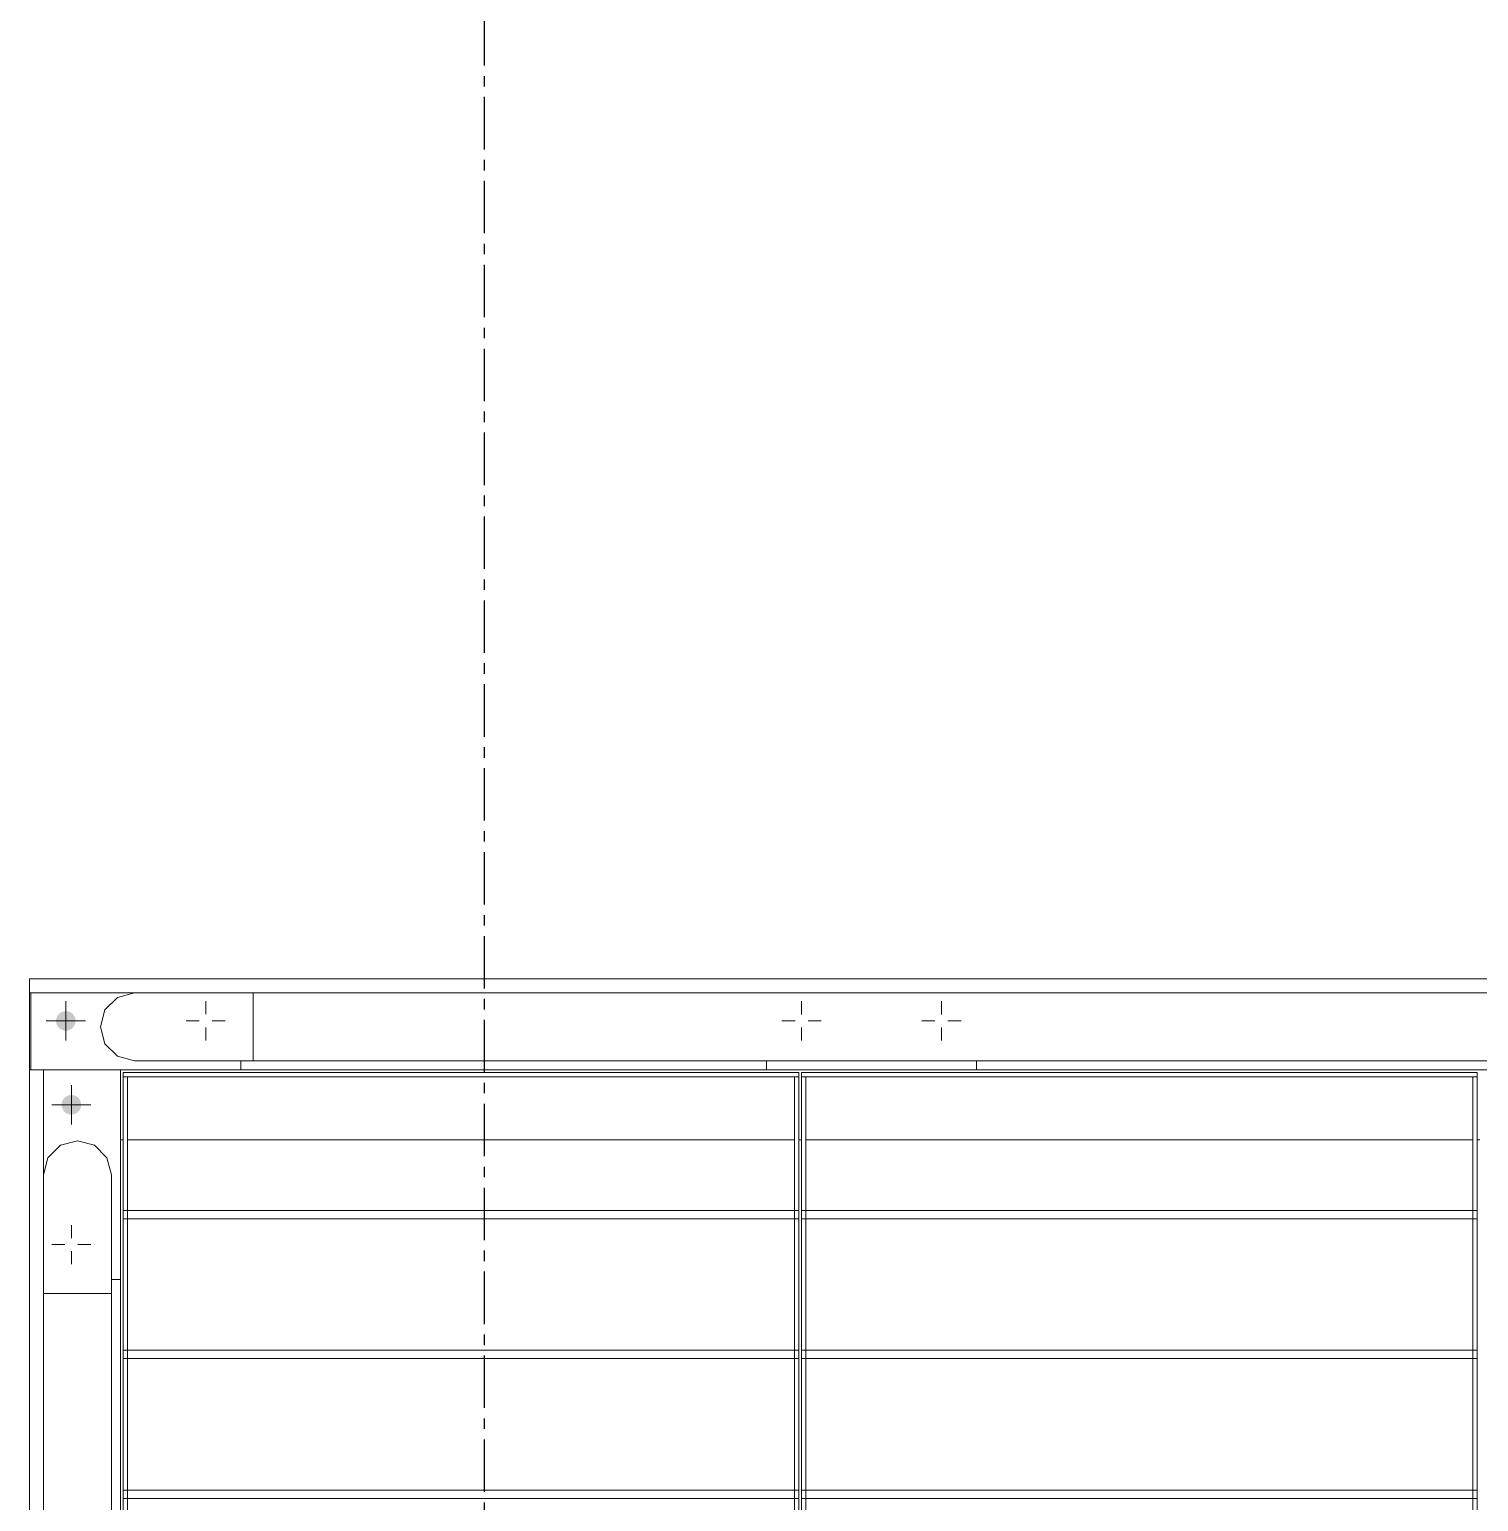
# Model space of a CAD drawing. Header units: millimetres. Extents: x -187664 to 435448, y -313239 to 299894.
# Drawn here: x 66560 to 67596, y -80753 to -79700 of the extents above; entities that cross this region are included whole.
import ezdxf

# ---------------------------------------------------------------- set-up
doc = ezdxf.new("R2010")
doc.units = ezdxf.units.MM
doc.linetypes.add('CENTER', pattern=[2, 1.25, -0.25, 0.25, -0.25])
doc.linetypes.add('XKITLINE00', pattern=[0])
doc.layers.add('000 - EXISTING_BUILDING_MAIN_COLOR_1', color=7, linetype='Continuous')
doc.layers.add('000 - EXISTING_BUILDING_MAIN_COLOR_251', color=7, linetype='Continuous')

# ---------------------------------------------------------------- blocks, each defined once
blk = doc.blocks.new('*A23482268')
at = {"layer": '000 - EXISTING_BUILDING_MAIN_COLOR_251', "color": 7, "linetype": 'XKITLINE00', "lineweight": 0}
for p, q in [((447.934297, 175.375961), (447.934297, 175.327961)), ((447.934297, 175.375961), (451.798297, 175.375961)), ((451.798297, 175.375961), (451.798297, 175.327961)), ((447.934297, 175.327961), (451.798297, 175.327961))]:
    blk.add_line(p, q, dxfattribs=at)
blk = doc.blocks.new('*A23492269')
at = {"layer": '000 - EXISTING_BUILDING_MAIN_COLOR_251', "color": 7, "linetype": 'XKITLINE00', "lineweight": 0}
for p, q in [((447.934297, 176.175961), (447.934297, 176.127961)), ((447.934297, 176.175961), (451.798297, 176.175961)), ((447.934297, 176.127961), (451.798297, 176.127961)), ((451.798297, 176.175961), (451.798297, 176.127961))]:
    blk.add_line(p, q, dxfattribs=at)
blk = doc.blocks.new('*A23502270')
at = {"layer": '000 - EXISTING_BUILDING_MAIN_COLOR_251', "color": 7, "linetype": 'XKITLINE00', "lineweight": 0}
for p, q in [((447.934297, 176.963961), (447.934297, 176.939961)), ((447.934297, 176.963961), (451.798297, 176.963961)), ((451.798297, 176.963961), (451.798297, 176.939961)), ((447.934297, 176.939961), (451.798297, 176.939961))]:
    blk.add_line(p, q, dxfattribs=at)
blk = doc.blocks.new('*A23512271')
at = {"layer": '000 - EXISTING_BUILDING_MAIN_COLOR_1', "color": 7, "linetype": 'XKITLINE00', "lineweight": 0}
for p, q in [((447.478347, 176.97997), (447.918347, 176.97997)), ((447.918347, 176.97997), (447.918347, 175.77997)), ((447.867147, 175.77997), (447.918347, 175.77997))]:
    blk.add_line(p, q, dxfattribs=at)
blk = doc.blocks.new('*A23522272')
at = {"layer": '000 - EXISTING_BUILDING_MAIN_COLOR_1', "color": 7, "linetype": 'XKITLINE00', "lineweight": 0}
for p, q in [((447.829894, 177.322729), (447.901049, 177.393885)), ((447.901049, 177.393885), (447.998249, 177.419929)), ((447.998249, 177.419929), (448.678249, 177.419929)), ((448.678249, 177.031129), (448.678249, 177.419929)), ((447.803849, 177.225529), (447.829894, 177.322729)), ((447.829894, 177.128329), (447.803849, 177.225529)), ((447.901049, 177.057174), (447.829894, 177.128329)), ((447.998249, 177.031129), (447.901049, 177.057174)), ((447.998249, 177.031129), (448.678249, 177.031129))]:
    blk.add_line(p, q, dxfattribs=at)
blk = doc.blocks.new('*A23532273')
at = {"layer": '000 - EXISTING_BUILDING_MAIN_COLOR_251', "color": 7, "linetype": 'XKITLINE00', "lineweight": 0}
for p, q in [((447.504391, 176.47717), (447.575547, 176.548325)), ((447.575547, 176.548325), (447.672747, 176.57437)), ((447.672747, 176.57437), (447.769947, 176.548325)), ((447.769947, 176.548325), (447.841102, 176.47717)), ((447.478347, 176.37997), (447.504391, 176.47717)), ((447.841102, 176.47717), (447.867147, 176.37997)), ((447.478347, 176.37997), (447.478347, 175.69997)), ((447.867147, 176.37997), (447.867147, 175.69997)), ((447.478347, 175.69997), (447.867147, 175.69997))]:
    blk.add_line(p, q, dxfattribs=at)
blk = doc.blocks.new('*A23612281')
at = {"layer": '000 - EXISTING_BUILDING_MAIN_COLOR_251', "color": 7, "linetype": 'XKITLINE00', "lineweight": 0}
for p, q in [((451.814297, 174.575961), (451.814297, 174.527961)), ((451.814297, 174.575961), (455.678297, 174.575961)), ((451.814297, 174.527961), (455.678297, 174.527961)), ((455.678297, 174.575961), (455.678297, 174.527961))]:
    blk.add_line(p, q, dxfattribs=at)
blk = doc.blocks.new('*A23622282')
at = {"layer": '000 - EXISTING_BUILDING_MAIN_COLOR_251', "color": 7, "linetype": 'XKITLINE00', "lineweight": 0}
for p, q in [((451.814297, 175.375961), (451.814297, 175.327961)), ((451.814297, 175.375961), (455.678297, 175.375961)), ((455.678297, 175.375961), (455.678297, 175.327961)), ((451.814297, 175.327961), (455.678297, 175.327961))]:
    blk.add_line(p, q, dxfattribs=at)
blk = doc.blocks.new('*A23632283')
at = {"layer": '000 - EXISTING_BUILDING_MAIN_COLOR_251', "color": 7, "linetype": 'XKITLINE00', "lineweight": 0}
for p, q in [((451.814297, 176.175961), (451.814297, 176.127961)), ((451.814297, 176.175961), (455.678297, 176.175961)), ((451.814297, 176.127961), (455.678297, 176.127961)), ((455.678297, 176.175961), (455.678297, 176.127961))]:
    blk.add_line(p, q, dxfattribs=at)
blk = doc.blocks.new('*A23652285')
at = {"layer": '000 - EXISTING_BUILDING_MAIN_COLOR_251', "color": 7, "linetype": 'XKITLINE00', "lineweight": 0}
for p, q in [((451.814297, 176.963961), (451.814297, 176.939961)), ((451.814297, 176.963961), (455.678297, 176.963961)), ((455.678297, 176.963961), (455.678297, 176.939961)), ((451.814297, 176.939961), (455.678297, 176.939961))]:
    blk.add_line(p, q, dxfattribs=at)
blk = doc.blocks.new('*A23982318')
at = {"layer": '000 - EXISTING_BUILDING_MAIN_COLOR_1', "color": 7, "linetype": 'XKITLINE00', "lineweight": 0}
for p, q in [((448.678284, 177.419961), (470.134284, 177.419961)), ((448.678284, 177.031161), (448.678284, 177.419961)), ((448.678284, 177.031161), (470.134284, 177.031161))]:
    blk.add_line(p, q, dxfattribs=at)
blk = doc.blocks.new('*A23992319')
at = {"layer": '000 - EXISTING_BUILDING_MAIN_COLOR_1', "color": 7, "linetype": 'XKITLINE00', "lineweight": 0}
for p, q in [((447.398375, 176.979961), (447.398375, 177.419961)), ((448.606444, 176.979961), (451.614444, 176.979961)), ((452.814444, 176.979961), (458.814444, 176.979961))]:
    blk.add_line(p, q, dxfattribs=at)
blk = doc.blocks.new('*A24012321')
at = {"layer": '000 - EXISTING_BUILDING_MAIN_COLOR_251', "color": 7, "linetype": 'XKITLINE00', "lineweight": 0}
for p, q in [((447.918315, 176.579984), (447.934297, 176.579984)), ((447.958297, 176.579984), (451.774297, 176.579984)), ((451.798297, 176.579984), (451.814297, 176.579984)), ((451.838297, 176.579984), (455.654297, 176.579984)), ((455.678297, 176.579984), (455.694297, 176.579984))]:
    blk.add_line(p, q, dxfattribs=at)
blk = doc.blocks.new('*A24022322')
at = {"layer": '000 - EXISTING_BUILDING_MAIN_COLOR_1', "color": 7, "linetype": 'XKITLINE00', "lineweight": 0}
for p, q in [((447.398375, 177.499961), (447.398375, 177.419961)), ((447.398375, 177.499961), (471.398315, 177.499961)), ((447.398375, 177.419961), (447.998367, 177.419961))]:
    blk.add_line(p, q, dxfattribs=at)
blk = doc.blocks.new('*A24032323')
at = {"layer": '000 - EXISTING_BUILDING_MAIN_COLOR_251', "color": 7, "linetype": 'XKITLINE00', "lineweight": 0}
for p, q in [((455.654297, 165.763943), (455.654297, 176.939961)), ((455.654297, 176.939961), (455.678297, 176.939961)), ((455.678297, 165.763943), (455.678297, 176.939961)), ((455.654297, 165.763943), (455.678297, 165.763943))]:
    blk.add_line(p, q, dxfattribs=at)
blk = doc.blocks.new('*A24402360')
at = {"layer": '000 - EXISTING_BUILDING_MAIN_COLOR_1', "color": 7, "linetype": 'XKITLINE00', "lineweight": 0}
for p, q in [((447.406444, 176.979961), (447.406444, 177.419961)), ((448.606444, 177.031161), (448.606444, 176.979961)), ((448.606444, 176.979961), (447.478318, 176.979961))]:
    blk.add_line(p, q, dxfattribs=at)
blk = doc.blocks.new('*A24412361')
at = {"layer": '000 - EXISTING_BUILDING_MAIN_COLOR_251', "color": 7, "linetype": 'XKITLINE00', "lineweight": 0}
for p, q in [((451.614444, 176.979961), (451.614444, 177.031161)), ((452.814444, 177.031161), (452.814444, 176.979961)), ((452.814444, 176.979961), (451.614444, 176.979961))]:
    blk.add_line(p, q, dxfattribs=at)
blk = doc.blocks.new('*A24442364')
at = {"layer": '000 - EXISTING_BUILDING_MAIN_COLOR_251', "color": 7, "linetype": 'XKITLINE00', "lineweight": 0}
for p, q in [((447.934297, 174.575961), (447.934297, 174.527961)), ((447.934297, 174.575961), (451.798297, 174.575961)), ((447.934297, 174.527961), (451.798297, 174.527961)), ((451.798297, 174.575961), (451.798297, 174.527961))]:
    blk.add_line(p, q, dxfattribs=at)
blk = doc.blocks.new('*A24492369')
at = {"layer": '000 - EXISTING_BUILDING_MAIN_COLOR_251', "color": 7, "linetype": 'XKITLINE00', "lineweight": 0}
for p, q in [((451.814444, 177.371961), (451.814444, 177.297369)), ((452.614444, 177.371961), (452.614444, 177.297369)), ((451.702444, 177.259961), (451.777036, 177.259961)), ((451.814444, 177.147961), (451.814444, 177.222553)), ((451.926444, 177.259961), (451.851852, 177.259961)), ((452.502444, 177.259961), (452.577036, 177.259961)), ((452.614444, 177.147961), (452.614444, 177.222553)), ((452.726444, 177.259961), (452.651852, 177.259961))]:
    blk.add_line(p, q, dxfattribs=at)
blk = doc.blocks.new('*A24502370')
at = {"layer": '000 - EXISTING_BUILDING_MAIN_COLOR_1'}
blk.add_hatch(color=7, dxfattribs=at).paths.add_polyline_path([(447.6614, 177.249), (447.6582, 177.2385), (447.653, 177.2288), (447.646, 177.2204), (447.6376, 177.2134), (447.6279, 177.2082), (447.6174, 177.205), (447.6064, 177.204), (447.5955, 177.205), (447.585, 177.2082), (447.5753, 177.2134), (447.5668, 177.2204), (447.5599, 177.2288), (447.5547, 177.2385), (447.5515, 177.249), (447.5504, 177.26), (447.5515, 177.2709), (447.5547, 177.2814), (447.5599, 177.2911), (447.5668, 177.2996), (447.5753, 177.3065), (447.585, 177.3117), (447.5955, 177.3149), (447.6064, 177.316), (447.6174, 177.3149), (447.6279, 177.3117), (447.6376, 177.3065), (447.646, 177.2996), (447.653, 177.2911), (447.6582, 177.2814), (447.6614, 177.2709), (447.6624, 177.26)], flags=17)
at = {"layer": '000 - EXISTING_BUILDING_MAIN_COLOR_1', "color": 7, "linetype": 'XKITLINE00', "lineweight": 0}
for p, q in [((447.6064, 177.372), (447.6064, 177.148)), ((448.4064, 177.372), (448.4064, 177.2974)), ((447.4944, 177.26), (447.7184, 177.26)), ((448.2944, 177.26), (448.369, 177.26)), ((448.4064, 177.148), (448.4064, 177.2226)), ((448.5184, 177.26), (448.4439, 177.26))]:
    blk.add_line(p, q, dxfattribs=at)
blk = doc.blocks.new('*A24512371')
at = {"layer": '000 - EXISTING_BUILDING_MAIN_COLOR_1'}
blk.add_hatch(color=7, dxfattribs=at).paths.add_polyline_path([(447.6493, 176.8349), (447.6598, 176.8317), (447.6695, 176.8265), (447.6779, 176.8196), (447.6849, 176.8111), (447.6901, 176.8014), (447.6933, 176.7909), (447.6943, 176.78), (447.6933, 176.769), (447.6901, 176.7585), (447.6849, 176.7489), (447.6779, 176.7404), (447.6695, 176.7334), (447.6598, 176.7282), (447.6493, 176.725), (447.6383, 176.724), (447.6274, 176.725), (447.6169, 176.7282), (447.6072, 176.7334), (447.5987, 176.7404), (447.5918, 176.7489), (447.5866, 176.7585), (447.5834, 176.769), (447.5823, 176.78), (447.5834, 176.7909), (447.5866, 176.8014), (447.5918, 176.8111), (447.5987, 176.8196), (447.6072, 176.8265), (447.6169, 176.8317), (447.6274, 176.8349), (447.6383, 176.836)], flags=17)
at = {"layer": '000 - EXISTING_BUILDING_MAIN_COLOR_1', "color": 7, "linetype": 'XKITLINE00', "lineweight": 0}
for p, q in [((447.6383, 176.668), (447.6383, 176.892)), ((447.5263, 176.78), (447.7503, 176.78)), ((447.6383, 176.092), (447.6383, 176.0174)), ((447.5263, 175.98), (447.6009, 175.98)), ((447.6383, 175.868), (447.6383, 175.9426)), ((447.7503, 175.98), (447.6758, 175.98))]:
    blk.add_line(p, q, dxfattribs=at)
blk = doc.blocks.new('*A24532373')
at = {"layer": '000 - EXISTING_BUILDING_MAIN_COLOR_251', "color": 7, "linetype": 'XKITLINE00', "lineweight": 0}
for p, q in [((447.478315, 175.69997), (447.478315, 166.33197)), ((447.478315, 175.69997), (447.867115, 175.69997)), ((447.867115, 166.33197), (447.867115, 175.69997)), ((447.478315, 166.33197), (447.867115, 166.33197))]:
    blk.add_line(p, q, dxfattribs=at)
blk = doc.blocks.new('*A24552375')
at = {"layer": '000 - EXISTING_BUILDING_MAIN_COLOR_251', "color": 7, "linetype": 'XKITLINE00', "lineweight": 0}
for p, q in [((447.918318, 171.61597), (447.918318, 175.77997)), ((447.918318, 166.259961), (447.918318, 170.41597)), ((447.398318, 165.059961), (447.398318, 165.099943)), ((447.398318, 165.059961), (447.478347, 165.059961))]:
    blk.add_line(p, q, dxfattribs=at)
blk = doc.blocks.new('*A24562376')
at = {"layer": '000 - EXISTING_BUILDING_MAIN_COLOR_1', "color": 7, "linetype": 'XKITLINE00', "lineweight": 0}
for p, q in [((447.934297, 165.763943), (447.934297, 176.939961)), ((447.934297, 176.939961), (447.958297, 176.939961)), ((447.958297, 165.763943), (447.958297, 176.939961)), ((447.934297, 165.763943), (447.958297, 165.763943))]:
    blk.add_line(p, q, dxfattribs=at)
blk = doc.blocks.new('*A24572377')
at = {"layer": '000 - EXISTING_BUILDING_MAIN_COLOR_251', "color": 7, "linetype": 'XKITLINE00', "lineweight": 0}
for p, q in [((451.774297, 173.304873), (451.774297, 176.939961)), ((451.774297, 176.939961), (451.798297, 176.939961)), ((451.798297, 173.299528), (451.798297, 176.939961)), ((451.774297, 167.156), (451.774297, 173.264)), ((451.798297, 167.156), (451.798297, 173.258655)), ((451.774297, 165.763943), (451.774297, 166.884)), ((451.798297, 165.763943), (451.798297, 166.884)), ((451.774297, 165.763943), (451.798297, 165.763943))]:
    blk.add_line(p, q, dxfattribs=at)
blk = doc.blocks.new('*A24582378')
at = {"layer": '000 - EXISTING_BUILDING_MAIN_COLOR_251', "color": 7, "linetype": 'XKITLINE00', "lineweight": 0}
for p, q in [((451.814297, 173.295965), (451.814297, 176.939961)), ((451.814297, 176.939961), (451.838297, 176.939961)), ((451.838297, 173.29062), (451.838297, 176.939961)), ((451.814297, 167.156), (451.814297, 173.255091)), ((451.838297, 167.156), (451.838297, 173.249746)), ((451.814297, 165.763943), (451.814297, 166.884)), ((451.838297, 165.763943), (451.838297, 166.884)), ((451.814297, 165.763943), (451.838297, 165.763943))]:
    blk.add_line(p, q, dxfattribs=at)
blk = doc.blocks.new('*A24592379')
at = {"layer": '000 - EXISTING_BUILDING_MAIN_COLOR_1', "color": 7, "linetype": 'XKITLINE00', "lineweight": 0}
for p, q in [((447.478318, 176.979961), (447.398318, 176.979961)), ((447.398318, 176.979961), (447.398318, 165.099943)), ((447.478318, 176.379863), (447.478318, 176.979961)), ((447.478318, 165.099943), (447.478318, 165.652041)), ((447.398318, 165.099943), (447.478318, 165.099943))]:
    blk.add_line(p, q, dxfattribs=at)

msp = doc.modelspace()

# ---------------------------------------------------------------- linework, layer by layer
at = {"color": 7, "linetype": 'CENTER', "ltscale": 30}
msp.add_line((66885.289, -77648.229), (66885.289, -89020.435), dxfattribs=at)

# ---------------------------------------------------------------- block references
at = {"color": 7, "lineweight": 0, "xscale": 125, "yscale": 125, "zscale": 125}
for name in ['*A24022322', '*A23992319', '*A24402360', '*A24502370', '*A23522272', '*A23982318', '*A24492369', '*A24412361', '*A24592379', '*A23512271', '*A23502270', '*A24562376', '*A24572377', '*A23652285', '*A24582378', '*A24032323', '*A24512371', '*A23532273', '*A24012321', '*A23492269', '*A23632283', '*A24552375', '*A24532373', '*A23482268', '*A23622282', '*A24442364', '*A23612281']:
    msp.add_blockref(name, (10635.486, -102566.418), dxfattribs=at)

doc.saveas('drawing.dxf')
